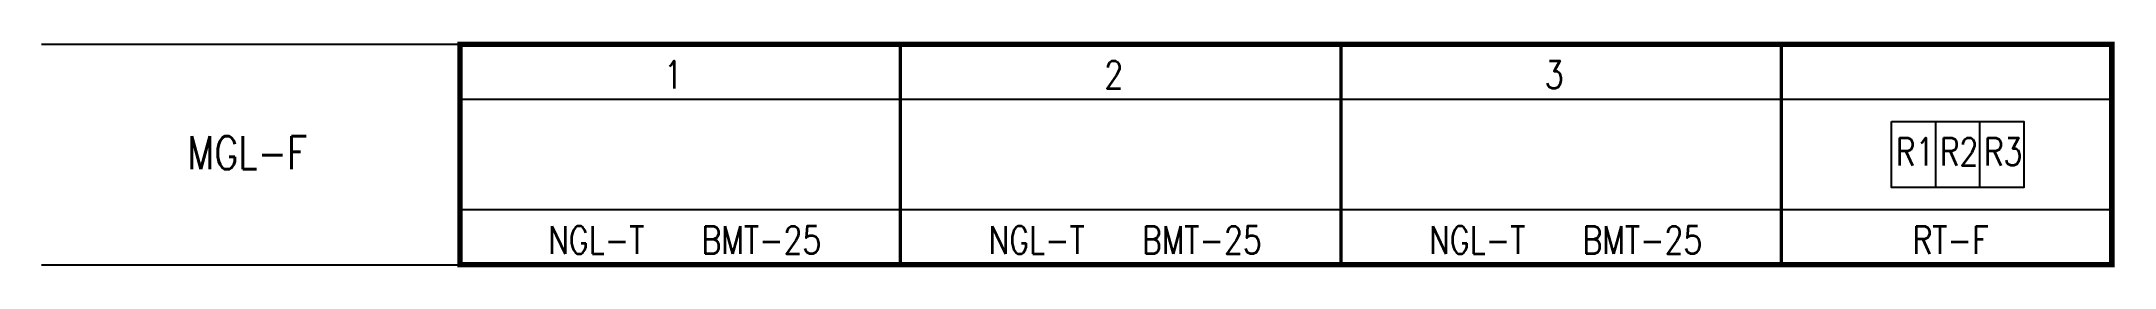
# Model space of a CAD drawing. Header units: millimetres. Extents: x 0 to 188, y 0 to 20.
import ezdxf
from ezdxf.enums import TextEntityAlignment as Align

# ---------------------------------------------------------------- set-up
doc = ezdxf.new("R2010")
doc.units = ezdxf.units.MM
doc.styles.get("Standard").update_dxf_attribs({"font": 'txt.shx', "bigfont": 'hztxt.shx'})

msp = doc.modelspace()

# ---------------------------------------------------------------- linework, layer by layer
for p, q in [((0, 20), (188, 20)), ((172, 13), (172, 7)), ((176, 13), (176, 7)), ((0, 0), (188, 0))]:
    msp.add_line(p, q)
for points, const_width in [([(38, 15), (38, 0), (188, 0), (188, 20), (38, 20), (38, 15)], 0.5), ([(78, 20), (78, 0)], 0.3), ([(118, 20), (118, 0)], 0.3), ([(158, 20), (158, 0)], 0.3), ([(38, 15), (188, 15)], 0.2), ([(38, 5), (188, 5)], 0.2)]:
    msp.add_lwpolyline(points, dxfattribs=dict(const_width=const_width))
msp.add_lwpolyline([(168, 13), (180, 13), (180, 7), (168, 7), (168, 13)])

# ---------------------------------------------------------------- texts
at = {"width": 0.8}
for s, p in [('1', (57.37, 16)), ('2', (97.37, 16)), ('3', (137.37, 16)), ('NGL-T', (50.37, 1)), ('BMT-25', (65.37, 1)), ('NGL-T', (90.37, 1)), ('BMT-25', (105.37, 1)), ('NGL-T', (130.37, 1)), ('BMT-25', (145.37, 1)), ('RT-F', (173.37, 1))]:
    msp.add_text(s, height=2.5, dxfattribs=at).set_placement(p, align=Align.CENTER)
msp.add_text('MGL-F', height=3, dxfattribs=at).set_placement((18.69, 10.16), align=Align.MIDDLE)
for s, p in [('R1', (168.37, 9)), ('R2', (172.37, 9)), ('R3', (176.37, 9))]:
    msp.add_text(s, height=2.5, dxfattribs=at).set_placement(p)

doc.saveas('drawing.dxf')
